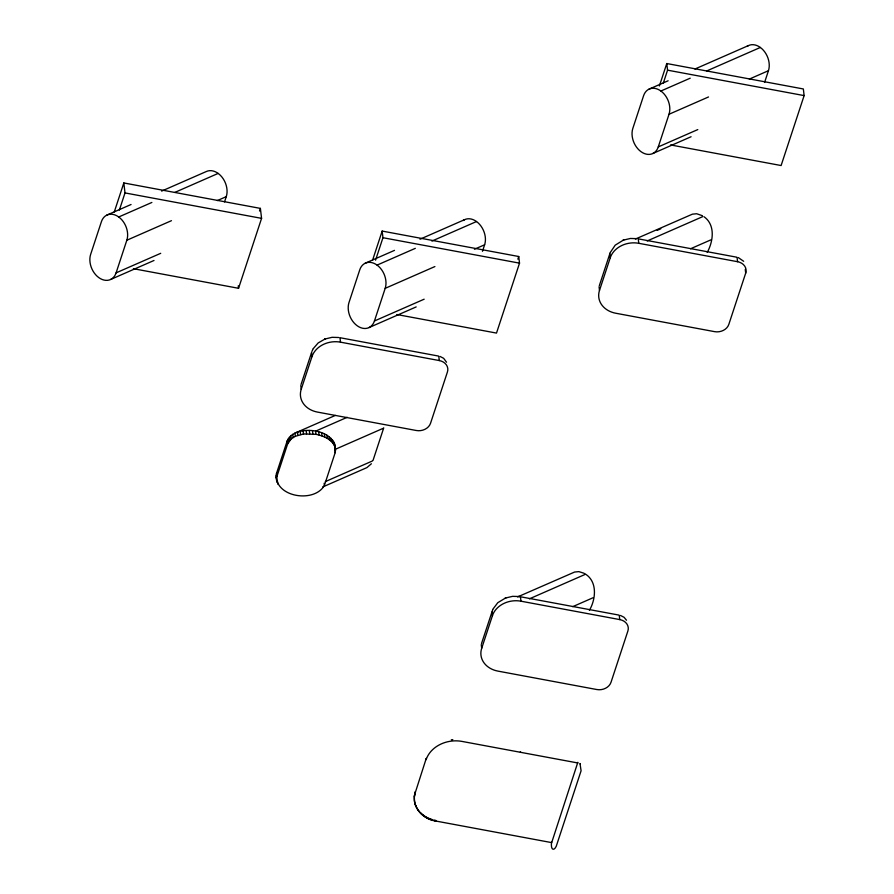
<?xml version="1.0" encoding="UTF-8"?>
<svg xmlns="http://www.w3.org/2000/svg" width="894" height="894" viewBox="0 0 894 894"><rect width="100%" height="100%" fill="white"/><g stroke="black" fill="none" stroke-linecap="round" stroke-linejoin="round"><path stroke-width="1.34" d="M426.259 758.38L415.375 792.33C410.502 805.874 422.65 819.396 435.836 821.038L551.687 842.617L577.826 762.325M276.514 480.29L276.894 476.524L287.644 443.893L291.209 438.876L295.355 436.294L294.975 433.098C309.581 426.259 338.334 432.305 335.149 452.733L324.41 485.375C314.219 503.735 273.139 497.075 276.514 473.339L287.265 440.697L290.829 435.68L294.975 433.098L335.339 415.419M335.149 452.733L335.149 445.782M114.264 211.99L123.819 182.957L260.389 208.391L261.573 218.359L238.553 288.293L133.396 268.703M119.36 210.079L125.004 192.925L123.819 182.957M118.723 216.985A17.455 12.628 66.3 0 0 101.402 221.712L90.663 254.343A17.455 12.628 66.3 0 0 98.776 277.587A17.455 12.628 66.3 0 0 116.097 272.86L126.836 240.229A17.455 12.628 66.3 0 0 118.723 216.985L151.868 202.457M224.55 201.888L226.271 196.658A17.455 12.628 66.3 0 0 222.003 177.135A17.455 12.628 66.3 0 0 206.268 171.547L161.646 191.093M259.517 211.029L260.389 208.391M301.032 384.543L311.782 351.912M438.865 356.907L439.3 360.561A11.633 9.521 -6.8 0 1 447.425 371.971L430.55 423.253A11.633 9.521 -6.8 0 1 416.28 430.495L317.482 412.089A23.278 19.042 -6.8 0 1 301.222 389.27L311.972 356.639L311.537 352.985M372.608 260.098L382.163 231.077L518.732 256.511L519.526 263.149L496.505 333.082L396.813 314.52M375.569 260.154L382.956 237.715L382.163 231.077M377.078 265.105A17.455 12.628 66.3 0 0 359.757 269.832L349.006 302.463A17.455 12.628 66.3 0 0 357.119 325.707A17.455 12.628 66.3 0 0 374.441 320.98L385.191 288.349A17.455 12.628 66.3 0 0 377.078 265.105L415.319 248.342M372.999 460.488L383.738 427.868M482.469 251.303L484.626 244.777A17.455 12.628 66.3 0 0 479.642 224.405A17.455 12.628 66.3 0 0 463.193 220.505M517.861 259.148L518.732 256.511M659.392 85.958L666.768 63.53L803.337 88.964L804.131 95.602L781.11 165.535L670.489 144.929M663.225 83.365L667.561 70.168L666.768 63.53M481.508 643.568L492.784 609.518M599.315 285.689L610.054 253.058M619.33 615.932L619.765 619.587A11.633 9.521 -6.8 0 1 627.89 630.996L611.015 682.278A11.633 9.521 -6.8 0 1 596.745 689.52L497.947 671.115A23.278 19.042 -6.8 0 1 481.687 648.295L492.438 615.664L492.002 612.01M745.261 269.463L745.697 273.117L728.822 324.399A11.633 9.521 -6.8 0 1 714.552 331.64L615.754 313.235A23.278 19.042 -6.8 0 1 599.494 290.416L610.244 257.785L609.809 254.131M660.901 91.02A17.455 12.628 66.3 0 0 643.579 95.747L632.84 128.378A17.455 12.628 66.3 0 0 640.953 151.634A17.455 12.628 66.3 0 0 658.275 146.907L669.014 114.264A17.455 12.628 66.3 0 0 660.901 91.02L690.224 78.18M589.425 610.278C596.019 598.991 597.65 581.055 584.654 573.602M707.232 252.399C713.256 241.492 715.602 225.009 704.059 216.75M764.582 82.449L768.449 70.704A17.455 12.628 66.3 0 0 763.465 50.332A17.455 12.628 66.3 0 0 747.015 46.432M610.222 252.577L615.195 245.179L623.241 240.195M312.129 350.962L312.989 349.096M492.996 609.049L497.79 602.69L505.434 598.075M313.246 348.638L318.175 342.938L324.969 339.049M371.401 463.751L366.92 467.607L322.645 487.006M106.833 215.108L131.06 204.502M174.822 192.411L218.158 173.414M126.836 240.229L171.458 220.684M217.354 200.569L226.271 196.658M116.097 272.86L160.719 253.315M110.666 279.464L154.014 260.478M649.01 89.154L668.131 80.773M694.906 69.039L748.446 45.583M706.796 70.917L760.336 47.46M669.014 114.264L708.529 96.954M749.328 79.085L768.449 70.704M365.188 263.227L394.5 250.376M420.001 239.212L464.612 219.656M431.891 241.078L476.513 221.533M658.275 146.907L697.789 129.585M652.844 153.5L691.084 136.748M385.191 288.349L434.909 266.557M474.423 249.247L484.626 244.777M374.441 320.98L424.158 299.199M369.01 327.584L416.179 306.91M635.377 239.056L692.425 214.158L696.672 213.744L702.461 215.722M657.168 230.373L660.811 228.775M647.189 240.955L702.762 216.616M690.537 248.767L710.875 239.86M347.196 417.308L315.616 431.143L315.995 434.328C323.997 435.948 333.764 440.06 335.529 448.967M334.769 449.548L383.09 428.371M325.293 481.62L372.351 461.013M517.57 596.935L574.619 572.037L578.865 571.624L584.061 573.266M529.393 598.846L584.955 574.496M572.73 606.657L593.068 597.74M325.181 338.971L332.099 337.317L338.67 337.496M623.453 240.117L630.371 238.463L636.941 238.642M505.646 597.997L512.564 596.343L519.135 596.521M295.355 436.294L303.502 433.992L315.995 434.328M324.623 339.184L325.494 338.848M622.906 240.33L623.766 239.994M505.099 598.209L505.959 597.874M451.302 739.796L452.8 739.651M519.325 596.555L619.073 615.106M518.777 596.466L519.716 596.611M667.561 70.168L804.131 95.602M638.104 238.832L736.879 257.226M610.244 257.785A23.278 19.042 -6.8 0 1 638.774 243.302L737.572 261.707A11.633 9.521 -6.8 0 1 745.697 273.117M382.956 237.715L519.526 263.149M125.004 192.925L261.573 218.359M339.832 337.686L438.608 356.08M311.972 356.639A23.278 19.042 -6.8 0 1 340.502 342.167L439.3 360.561M492.438 615.664A23.278 19.042 -6.8 0 1 520.967 601.193L619.765 619.587M577.904 762.984L462.042 741.417A29.312 23.982 -6.8 0 0 426.349 759.051M738.276 257.573L743.674 261.294M440.004 356.427L443.625 358.293L446.542 362.215M620.47 615.452L624.101 617.318L626.504 620.235M580.217 764.035L579.982 763.487L581.089 770.773L556.236 846.316C553.643 851.691 550.458 849.501 551.609 841.947M276.134 477.105L276.939 482.212M737.137 258.053L737.572 261.707M638.338 239.648L638.774 243.302M599.058 286.762L599.494 290.416M520.531 597.538L520.967 601.193M520.42 751.63L520.498 752.301M481.251 644.641L481.687 648.295M435.758 820.368L435.836 821.038M435.054 820.234L435.132 820.904M434.328 820.077L434.406 820.737M426.058 758.961L426.136 759.632M432.886 819.697L432.964 820.368M432.171 819.496L432.26 820.156M431.478 819.273L431.556 819.932M430.785 819.027L430.863 819.697M430.092 818.77L430.17 819.44M429.422 818.502L429.5 819.172M428.751 818.222L428.829 818.882M428.092 817.921L428.181 818.58M427.455 817.608L427.533 818.267M426.818 817.284L426.896 817.943M426.192 816.937L426.27 817.597M425.578 816.58L425.667 817.25M424.985 816.211L425.063 816.881M424.393 815.831L424.482 816.49M423.823 815.429L423.901 816.099M423.264 815.026L423.343 815.686M422.717 814.602L422.795 815.272M422.191 814.177L422.27 814.836M421.666 813.73L421.756 814.389M421.175 813.272L421.253 813.931M420.683 812.802L420.761 813.473M420.214 812.322L420.292 812.992M419.32 811.339L419.398 811.998M418.493 810.31L418.571 810.97M418.101 809.785L418.18 810.445M417.733 809.249L417.811 809.908M415.297 791.659L415.375 792.33M417.386 808.701L417.464 809.361M415.118 792.24L415.196 792.911M414.939 792.866L415.017 793.526M416.727 807.584L416.805 808.254M414.794 793.492L414.872 794.151M416.436 807.014L416.515 807.684M414.66 794.118L414.738 794.777M414.537 794.744L414.615 795.403M415.889 805.863L415.967 806.522M414.447 795.369L414.525 796.029M415.654 805.27L415.732 805.941M414.369 795.995L414.447 796.666M415.431 804.678L415.509 805.349M414.313 796.632L414.492 801.058M415.297 804.745L414.492 801.024M340.066 338.513L340.502 342.167M334.725 443.86L335.105 447.045M335.161 447.682L335.541 450.878M333.887 441.96L334.267 445.156M332.657 440.116L333.037 443.312M331.071 438.362L331.451 441.558M329.126 436.719L329.506 439.915M326.88 435.222L327.26 438.418M324.354 433.892L324.734 437.088M321.605 432.763L321.985 435.948M318.677 431.836L319.057 435.02M324.153 483.241L324.41 485.375M312.475 430.684L312.855 433.869M309.313 430.472L309.693 433.657M306.173 430.506L306.553 433.702M300.786 385.616L301.222 389.27M303.122 430.796L303.502 433.992M300.205 431.333L300.585 434.529M297.467 432.104L297.847 435.3M292.74 434.305L293.12 437.49M290.829 435.68L291.209 438.876M289.265 437.233L289.645 440.418M288.069 438.909L288.449 442.105M287.265 440.697L287.644 443.893M276.514 473.339L276.894 476.524M277.397 480.916L277.777 484.112M276.123 475.195L276.503 478.391M238.262 285.801L238.553 288.293"/></g></svg>
